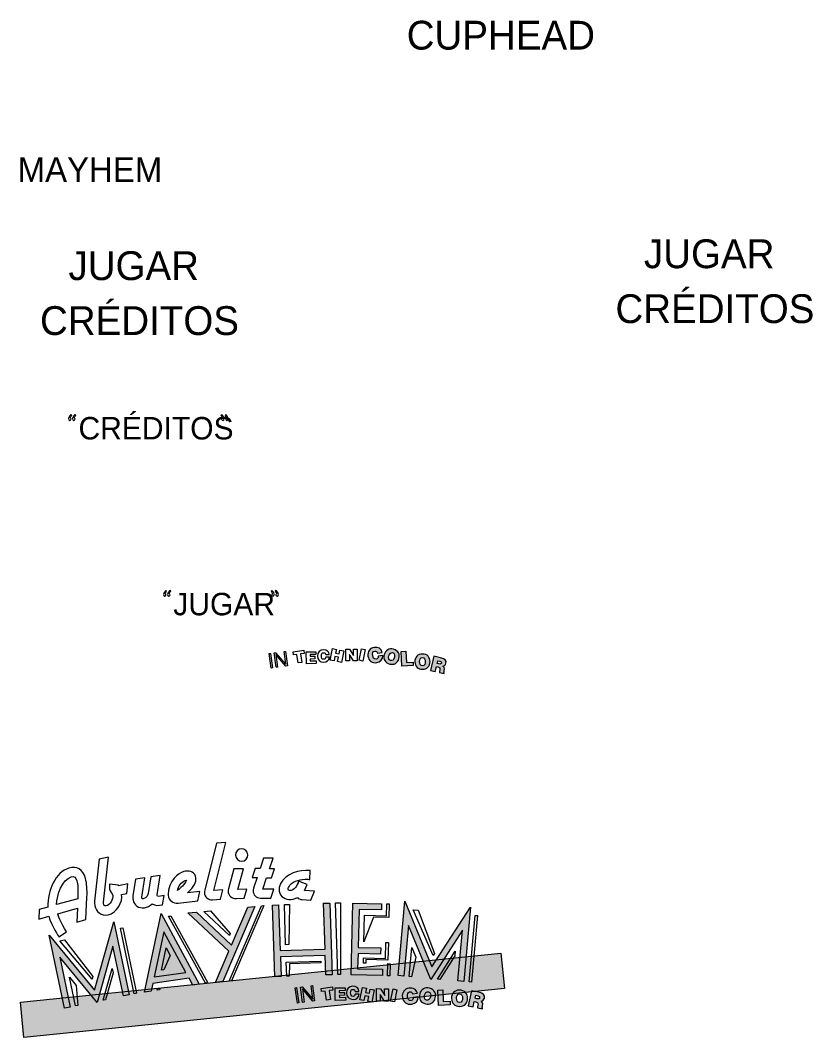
# Model space of a CAD drawing. Header units: inches. Extents: x -2890 to 3787, y -2621 to 618.
# Drawn here: x -1697 to -139, y -1961 to 39 of the extents above; entities that cross this region are included whole.
import ezdxf

# ---------------------------------------------------------------- set-up
doc = ezdxf.new("R2010")
doc.units = ezdxf.units.IN
doc.header["$MEASUREMENT"] = 0
doc.layers.add('Capa 1', color=7, linetype='Continuous')

# ---------------------------------------------------------------- blocks, each defined once
blk = doc.blocks.new('block 18')
at = {"layer": 'Capa 1', "lineweight": 0}
for points in [[(-1411.1, -1089.2), (-1409.9, -1090.8), (-1410.9, -1093), (-1413, -1093), (-1416, -1093), (-1417.5, -1087.7), (-1410.9, -1081.7), (-1410.9, -1081.7), (-1409.3, -1083.2), (-1409.3, -1083.2), (-1412, -1086.1), (-1412.1, -1088), (-1411.1, -1089.2)], [(-1403.1, -1089.2), (-1401.9, -1090.8), (-1402.9, -1093), (-1404.9, -1093), (-1408, -1093), (-1409.5, -1087.7), (-1402.9, -1081.7), (-1402.9, -1081.7), (-1401.3, -1083.2), (-1401.3, -1083.2), (-1404, -1086.1), (-1404, -1088), (-1403.1, -1089.2)]]:
    blk.add_open_spline(points, degree=3, knots=[0, 0, 0, 0, 1, 1, 1, 2, 2, 2, 3, 3, 3, 4, 4, 4, 4], dxfattribs=at)
blk = doc.blocks.new('block 19')
at = {"layer": 'Capa 1', "lineweight": 0}
for points in [[(-1203.8, -1083.2), (-1203.8, -1083.2), (-1202.2, -1081.7), (-1202.2, -1081.7), (-1195.6, -1087.7), (-1197, -1093), (-1200.1, -1093), (-1202.2, -1093), (-1203.2, -1090.8), (-1202, -1089.2), (-1201, -1088), (-1201.1, -1086.1), (-1203.8, -1083.2)], [(-1195.8, -1083.2), (-1195.8, -1083.2), (-1194.1, -1081.7), (-1194.1, -1081.7), (-1187.6, -1087.7), (-1189, -1093), (-1192.1, -1093), (-1194.2, -1093), (-1195.1, -1090.8), (-1194, -1089.2), (-1193, -1088), (-1193.1, -1086.1), (-1195.8, -1083.2)]]:
    blk.add_open_spline(points, degree=3, knots=[0, 0, 0, 0, 1, 1, 1, 2, 2, 2, 3, 3, 3, 4, 4, 4, 4], dxfattribs=at)
blk = doc.blocks.new('block 17')
at = {"layer": 'Capa 1'}
for name in ['block 18', 'block 19']:
    blk.add_blockref(name, (0, 0), dxfattribs=at)
at = {"layer": 'Capa 1', "color": 18, "true_color": 0x000000, "insert": (-1396.2, -1131.4), "char_height": 44.145, "attachment_point": 7}
blk.add_mtext('\\fTheSerif ExtraLight|b0|i0|c0|p34;\\W1;JUGAR', dxfattribs=at)
blk = doc.blocks.new('block 21')
at = {"layer": 'Capa 1', "lineweight": 0}
for points in [[(-1302.5, -737.6), (-1302.5, -737.6), (-1300.9, -736.1), (-1300.9, -736.1), (-1294.3, -742.1), (-1295.8, -747.4), (-1298.9, -747.4), (-1300.9, -747.4), (-1301.9, -745.1), (-1300.7, -743.6), (-1299.7, -742.4), (-1299.8, -740.5), (-1302.5, -737.6)], [(-1294.5, -737.6), (-1294.5, -737.6), (-1292.9, -736.1), (-1292.9, -736.1), (-1286.3, -742.1), (-1287.7, -747.4), (-1290.8, -747.4), (-1292.9, -747.4), (-1293.9, -745.1), (-1292.7, -743.6), (-1291.7, -742.4), (-1291.8, -740.5), (-1294.5, -737.6)]]:
    blk.add_open_spline(points, degree=3, knots=[0, 0, 0, 0, 1, 1, 1, 2, 2, 2, 3, 3, 3, 4, 4, 4, 4], dxfattribs=at)
blk = doc.blocks.new('block 22')
at = {"layer": 'Capa 1', "lineweight": 0}
for points in [[(-1597.9, -743.6), (-1596.7, -745.1), (-1597.7, -747.4), (-1599.8, -747.4), (-1602.9, -747.4), (-1604.3, -742.1), (-1597.7, -736.1), (-1597.7, -736.1), (-1596.1, -737.6), (-1596.1, -737.6), (-1598.8, -740.5), (-1598.9, -742.4), (-1597.9, -743.6)], [(-1589.9, -743.6), (-1588.7, -745.1), (-1589.7, -747.4), (-1591.7, -747.4), (-1594.8, -747.4), (-1596.3, -742.1), (-1589.7, -736.1), (-1589.7, -736.1), (-1588.1, -737.6), (-1588.1, -737.6), (-1590.8, -740.5), (-1590.9, -742.4), (-1589.9, -743.6)]]:
    blk.add_open_spline(points, degree=3, knots=[0, 0, 0, 0, 1, 1, 1, 2, 2, 2, 3, 3, 3, 4, 4, 4, 4], dxfattribs=at)
blk = doc.blocks.new('block 20')
at = {"layer": 'Capa 1'}
for name in ['block 22', 'block 21']:
    blk.add_blockref(name, (0, 0), dxfattribs=at)
at = {"layer": 'Capa 1', "color": 18, "true_color": 0x000000, "insert": (-1582.7, -785.6), "char_height": 44.145, "attachment_point": 7}
blk.add_mtext('\\fTheSerif ExtraLight|b0|i0|c0|p34;\\W1;CRÉDITOS', dxfattribs=at)
blk = doc.blocks.new('block 23')
at = {"layer": 'Capa 1', "lineweight": 0}
for points, knots in [([(-1316.4, -1672.1), (-1316.4, -1672.1), (-1298.7, -1670.9), (-1298.7, -1670.9), (-1298.7, -1670.9), (-1303.2, -1689.1), (-1303.2, -1689.1), (-1303.2, -1689.1), (-1319.2, -1690.2), (-1319.2, -1690.2), (-1327.9, -1690.8), (-1334.5, -1684.4), (-1335, -1676.5), (-1335, -1676.5), (-1335.1, -1675.6), (-1335.1, -1675.6), (-1335.1, -1674.9), (-1335, -1673.6), (-1334.5, -1671.2), (-1334.5, -1671.2), (-1311.2, -1578.9), (-1311.2, -1578.9), (-1311.2, -1578.9), (-1292.6, -1577.6), (-1292.6, -1577.6), (-1292.6, -1577.6), (-1316.4, -1672.1), (-1316.4, -1672.1)], [0, 0, 0, 0, 1, 1, 1, 2, 2, 2, 3, 3, 3, 4, 4, 4, 5, 5, 5, 6, 6, 6, 7, 7, 7, 8, 8, 8, 9, 9, 9, 9]), ([(-1261.4, -1614.4), (-1268, -1614.6), (-1273.8, -1609.2), (-1274, -1602.4), (-1274.2, -1595.7), (-1268.8, -1590), (-1262.2, -1589.8), (-1255.4, -1589.5), (-1249.8, -1594.7), (-1249.6, -1601.6), (-1249.4, -1608.6), (-1254.7, -1614.1), (-1261.4, -1614.4)], [0, 0, 0, 0, 1, 1, 1, 2, 2, 2, 3, 3, 3, 4, 4, 4, 4]), ([(-1487.6, -1677.7), (-1487.6, -1677.7), (-1497.8, -1679.8), (-1497.8, -1679.8), (-1495, -1693.5), (-1507.3, -1716.1), (-1524.5, -1719.7), (-1538.8, -1722.7), (-1548.1, -1713.1), (-1550.5, -1701.7), (-1551, -1699.6), (-1551.4, -1695.4), (-1551.1, -1692.6), (-1551.1, -1692.6), (-1542.3, -1610.4), (-1542.3, -1610.4), (-1542.3, -1610.4), (-1524, -1606.6), (-1524, -1606.6), (-1524, -1606.6), (-1533.5, -1694.6), (-1533.5, -1694.6), (-1533.6, -1695.7), (-1533.5, -1696.8), (-1533.3, -1697.9), (-1532.8, -1700.3), (-1532.1, -1702.9), (-1528.4, -1702.2), (-1520.8, -1700.6), (-1513.9, -1688.9), (-1515.4, -1681.8), (-1516.5, -1676.4), (-1520.4, -1675.2), (-1521.7, -1669), (-1522, -1667.6), (-1522.1, -1666.4), (-1521.7, -1659.5), (-1521.7, -1659.5), (-1504.1, -1661.3), (-1504.1, -1661.3), (-1504.1, -1661.3), (-1504.1, -1662.8), (-1504.1, -1662.8), (-1504.1, -1662.8), (-1485.7, -1658.9), (-1485.7, -1658.9), (-1485.7, -1658.9), (-1487.6, -1677.7), (-1487.6, -1677.7)], [0, 0, 0, 0, 1, 1, 1, 2, 2, 2, 3, 3, 3, 4, 4, 4, 5, 5, 5, 6, 6, 6, 7, 7, 7, 8, 8, 8, 9, 9, 9, 10, 10, 10, 11, 11, 11, 12, 12, 12, 13, 13, 13, 14, 14, 14, 15, 15, 15, 16, 16, 16, 16]), ([(-1203.1, -1646.8), (-1203.1, -1646.8), (-1212.6, -1646.7), (-1212.6, -1646.7), (-1212.6, -1646.7), (-1220.1, -1669.1), (-1220.1, -1669.1), (-1220.1, -1669.1), (-1198.7, -1669.2), (-1198.7, -1669.2), (-1198.7, -1669.2), (-1204.5, -1687), (-1204.5, -1687), (-1204.5, -1687), (-1224.6, -1686.9), (-1224.6, -1686.9), (-1233.3, -1686.8), (-1239.2, -1679.8), (-1239.1, -1672.4), (-1239.1, -1672.1), (-1239.1, -1669.2), (-1238.2, -1667.4), (-1238.2, -1667.4), (-1231.3, -1646.6), (-1231.3, -1646.6), (-1231.3, -1646.6), (-1241.3, -1646.6), (-1241.3, -1646.6), (-1241.3, -1646.6), (-1235.3, -1628.8), (-1235.3, -1628.8), (-1235.3, -1628.8), (-1225.4, -1628.9), (-1225.4, -1628.9), (-1225.4, -1628.9), (-1218.5, -1608.1), (-1218.5, -1608.1), (-1218.5, -1608.1), (-1199.8, -1608.1), (-1199.8, -1608.1), (-1199.8, -1608.1), (-1206.8, -1629), (-1206.8, -1629), (-1206.8, -1629), (-1197.2, -1629), (-1197.2, -1629), (-1197.2, -1629), (-1203.1, -1646.8), (-1203.1, -1646.8)], [0, 0, 0, 0, 1, 1, 1, 2, 2, 2, 3, 3, 3, 4, 4, 4, 5, 5, 5, 6, 6, 6, 7, 7, 7, 8, 8, 8, 9, 9, 9, 10, 10, 10, 11, 11, 11, 12, 12, 12, 13, 13, 13, 14, 14, 14, 15, 15, 15, 16, 16, 16, 16]), ([(-1643.3, -1704.5), (-1643.3, -1672.3), (-1627.9, -1635.4), (-1601.7, -1628.1), (-1586.3, -1623.8), (-1574.3, -1629), (-1568.8, -1648.6), (-1566.3, -1657.6), (-1565.4, -1669.5), (-1566.1, -1685.3), (-1566.1, -1685.3), (-1568.1, -1728.9), (-1568.1, -1728.9), (-1568.1, -1728.9), (-1586.1, -1733.9), (-1586.1, -1733.9), (-1586.1, -1733.9), (-1584.9, -1706.9), (-1584.9, -1706.9), (-1584.9, -1706.9), (-1623.6, -1717.7), (-1623.6, -1717.7), (-1623.9, -1716.7), (-1617.5, -1736.3), (-1606.1, -1753.3), (-1606.1, -1753.3), (-1621.2, -1762.9), (-1621.2, -1762.9), (-1621.5, -1763), (-1636, -1740.9), (-1641.1, -1722.6), (-1641.1, -1722.6), (-1660.8, -1728), (-1660.8, -1728), (-1660.8, -1728), (-1660.1, -1709.2), (-1660.1, -1709.2), (-1660.1, -1709.2), (-1643.3, -1704.5), (-1643.3, -1704.5)], [0, 0, 0, 0, 1, 1, 1, 2, 2, 2, 3, 3, 3, 4, 4, 4, 5, 5, 5, 6, 6, 6, 7, 7, 7, 8, 8, 8, 9, 9, 9, 10, 10, 10, 11, 11, 11, 12, 12, 12, 13, 13, 13, 13]), ([(-1347.7, -1692.2), (-1347.7, -1692.2), (-1386.6, -1696.5), (-1386.6, -1696.5), (-1396.8, -1697.6), (-1405.1, -1691.6), (-1406.2, -1681.1), (-1406.6, -1678.1), (-1406.2, -1674.8), (-1405.5, -1671.1), (-1400.3, -1644.5), (-1379.7, -1634.8), (-1372.5, -1634), (-1362.4, -1632.9), (-1353, -1636), (-1351.7, -1647.5), (-1351, -1654.3), (-1354.5, -1664.6), (-1368.4, -1676.6), (-1368.4, -1676.6), (-1343.8, -1673.9), (-1343.8, -1673.9), (-1343.8, -1673.9), (-1347.7, -1692.2), (-1347.7, -1692.2)], [0, 0, 0, 0, 1, 1, 1, 2, 2, 2, 3, 3, 3, 4, 4, 4, 5, 5, 5, 6, 6, 6, 7, 7, 7, 8, 8, 8, 8]), ([(-1257, -1687.2), (-1257, -1687.2), (-1271.9, -1687.7), (-1271.9, -1687.7), (-1281.4, -1688), (-1288.2, -1682.5), (-1288.5, -1672.6), (-1288.6, -1671.9), (-1288.4, -1670.6), (-1287.8, -1668.3), (-1287.8, -1668.3), (-1276.9, -1629.6), (-1276.9, -1629.6), (-1276.9, -1629.6), (-1258, -1629), (-1258, -1629), (-1258, -1629), (-1269.6, -1669.8), (-1269.6, -1669.8), (-1269.6, -1669.8), (-1251.8, -1669.2), (-1251.8, -1669.2), (-1251.8, -1669.2), (-1257, -1687.2), (-1257, -1687.2)], [0, 0, 0, 0, 1, 1, 1, 2, 2, 2, 3, 3, 3, 4, 4, 4, 5, 5, 5, 6, 6, 6, 7, 7, 7, 8, 8, 8, 8]), ([(-1125.5, -1690.7), (-1125.5, -1690.7), (-1142.9, -1689.7), (-1142.9, -1689.7), (-1146.8, -1689.5), (-1149.8, -1687.9), (-1152.2, -1685.9), (-1157.6, -1688.8), (-1163.6, -1689.8), (-1168.8, -1689.5), (-1179.3, -1688.8), (-1188.8, -1680.9), (-1188.1, -1668.5), (-1187.9, -1665.5), (-1187.2, -1662.5), (-1185.7, -1659.5), (-1174.3, -1637.1), (-1149, -1631.2), (-1126.8, -1632.5), (-1126.8, -1632.5), (-1127.8, -1650.3), (-1127.8, -1650.3), (-1129.2, -1650), (-1130.5, -1649.9), (-1131.9, -1649.9), (-1145.4, -1649.1), (-1158.5, -1652.4), (-1166.8, -1661.5), (-1169.8, -1664.9), (-1170.1, -1666.9), (-1170.3, -1669), (-1170.3, -1670.1), (-1169.4, -1672), (-1167.9, -1672), (-1157.2, -1672.7), (-1152.6, -1662), (-1149.7, -1653.5), (-1149.7, -1653.5), (-1133.2, -1660), (-1133.2, -1660), (-1133.2, -1660), (-1137.9, -1672.2), (-1137.9, -1672.2), (-1137.9, -1672.2), (-1118.7, -1673.3), (-1118.7, -1673.3), (-1118.7, -1673.3), (-1125.5, -1690.7), (-1125.5, -1690.7)], [0, 0, 0, 0, 1, 1, 1, 2, 2, 2, 3, 3, 3, 4, 4, 4, 5, 5, 5, 6, 6, 6, 7, 7, 7, 8, 8, 8, 9, 9, 9, 10, 10, 10, 11, 11, 11, 12, 12, 12, 13, 13, 13, 14, 14, 14, 15, 15, 15, 16, 16, 16, 16]), ([(-1584, -1684.7), (-1583.3, -1670.2), (-1583.9, -1660.1), (-1585.9, -1652.8), (-1588.1, -1645), (-1591.4, -1643.7), (-1597, -1645.2), (-1614.5, -1650.1), (-1625.4, -1680.5), (-1625.7, -1699.6), (-1625.7, -1699.6), (-1584.1, -1688.1), (-1584.1, -1688.1), (-1584.1, -1688.1), (-1584, -1684.7), (-1584, -1684.7)], [0, 0, 0, 0, 1, 1, 1, 2, 2, 2, 3, 3, 3, 4, 4, 4, 5, 5, 5, 5]), ([(-1417.6, -1700.3), (-1425.9, -1701.6), (-1431.4, -1701.8), (-1437.8, -1698), (-1441.9, -1702), (-1447.4, -1705), (-1453.1, -1705.9), (-1464.2, -1707.7), (-1473.8, -1700.3), (-1475.4, -1690.4), (-1475.8, -1687.4), (-1475.8, -1685.5), (-1475.7, -1682.2), (-1475.7, -1682.2), (-1470.7, -1649.8), (-1470.7, -1649.8), (-1470.7, -1649.8), (-1452.2, -1646.9), (-1452.2, -1646.9), (-1452.2, -1646.9), (-1458.2, -1685.1), (-1458.2, -1685.1), (-1458.1, -1685.5), (-1458.3, -1685.8), (-1458.2, -1686.2), (-1457.9, -1688.1), (-1457.4, -1688.6), (-1455.7, -1688.3), (-1454.6, -1688.2), (-1447.1, -1686.1), (-1445.8, -1677.5), (-1445.8, -1677.5), (-1440.5, -1645), (-1440.5, -1645), (-1440.5, -1645), (-1422.3, -1642.1), (-1422.3, -1642.1), (-1422.3, -1642.1), (-1428, -1680.3), (-1428, -1680.3), (-1428, -1680.7), (-1428.1, -1681.1), (-1428, -1681.4), (-1427.7, -1683.4), (-1426.6, -1683.7), (-1425, -1683.5), (-1425, -1683.5), (-1414.5, -1681.8), (-1414.5, -1681.8), (-1414.5, -1681.8), (-1417.6, -1700.3), (-1417.6, -1700.3)], [0, 0, 0, 0, 1, 1, 1, 2, 2, 2, 3, 3, 3, 4, 4, 4, 5, 5, 5, 6, 6, 6, 7, 7, 7, 8, 8, 8, 9, 9, 9, 10, 10, 10, 11, 11, 11, 12, 12, 12, 13, 13, 13, 14, 14, 14, 15, 15, 15, 16, 16, 16, 17, 17, 17, 17]), ([(-1380.6, -1657.5), (-1382.9, -1660.1), (-1387.1, -1664.7), (-1388.1, -1672.1), (-1378, -1664.6), (-1371.6, -1655.4), (-1369.9, -1651.3), (-1374.2, -1651.9), (-1377.7, -1654.1), (-1380.6, -1657.5)], [0, 0, 0, 0, 1, 1, 1, 2, 2, 2, 3, 3, 3, 3])]:
    blk.add_open_spline(points, degree=3, knots=knots, dxfattribs=at)

msp = doc.modelspace()

# ---------------------------------------------------------------- hatches: boundary and pattern name
at = {"layer": 'Capa 1', "true_color": 0xd87372}
h = msp.add_hatch(color=23, dxfattribs=at)
h.dxf.hatch_style = 2
edge = h.paths.add_edge_path()
edge.add_spline(control_points=[(-994.3, -1204.9), (-995, -1202), (-997.1, -1200.6), (-1000, -1201), (-1003.3, -1201.5), (-1004.8, -1204.6), (-1004, -1210.1), (-1003.4, -1214), (-1002, -1217.6), (-997.2, -1216.9), (-994.3, -1216.4), (-993.2, -1214.2), (-993.2, -1211.4), (-993.2, -1211.4), (-984.3, -1210.1), (-984.3, -1210.1), (-984, -1217.5), (-988.6, -1222.7), (-996, -1223.8), (-1005.4, -1225.2), (-1011.9, -1220.3), (-1013.3, -1211.1), (-1014.7, -1202), (-1009.3, -1195.4), (-1001.4, -1194.2), (-992.8, -1192.9), (-987.3, -1196.4), (-985.5, -1203.6), (-985.5, -1203.6), (-994.3, -1204.9), (-994.3, -1204.9)], knot_values=[0, 0, 0, 0, 1, 1, 1, 2, 2, 2, 3, 3, 3, 4, 4, 4, 5, 5, 5, 6, 6, 6, 7, 7, 7, 8, 8, 8, 9, 9, 9, 10, 10, 10, 10], degree=3, periodic=1)
at = {"layer": 'Capa 1', "true_color": 0x75b186}
h = msp.add_hatch(color=103, dxfattribs=at)
h.dxf.hatch_style = 2
edge = h.paths.add_edge_path()
edge.add_spline(control_points=[(-952.3, -1215.7), (-954.7, -1225.1), (-962.4, -1228.7), (-970.6, -1226.6), (-979.3, -1224.3), (-983.7, -1217.4), (-981.2, -1208), (-978.9, -1199.4), (-971.6, -1195.3), (-963, -1197.5), (-953.1, -1200.1), (-950.3, -1208.4), (-952.3, -1215.7)], knot_values=[0, 0, 0, 0, 1, 1, 1, 2, 2, 2, 3, 3, 3, 4, 4, 4, 4], degree=3, periodic=1)
edge = h.paths.add_edge_path()
edge.add_spline(control_points=[(-972.2, -1210.5), (-973.1, -1214), (-973.2, -1218.7), (-968.8, -1219.8), (-964.9, -1220.9), (-962.5, -1217.9), (-961.3, -1213.3), (-960.3, -1209.6), (-960.8, -1205.2), (-964.8, -1204.2), (-968.9, -1203.2), (-971.3, -1207), (-972.2, -1210.5)], knot_values=[0, 0, 0, 0, 1, 1, 1, 2, 2, 2, 3, 3, 3, 4, 4, 4, 4], degree=3, periodic=1)
at = {"layer": 'Capa 1', "true_color": 0x807dd8}
h = msp.add_hatch(color=183, dxfattribs=at)
h.dxf.hatch_style = 2
h.paths.add_polyline_path([(-946.5, -1230.6), (-947.9, -1202.1), (-938.5, -1201.6), (-937.5, -1223.5), (-924.7, -1222.9), (-924.4, -1229.6)])
at = {"layer": 'Capa 1', "true_color": 0xd8ca72}
h = msp.add_hatch(color=53, dxfattribs=at)
h.dxf.hatch_style = 2
edge = h.paths.add_edge_path()
edge.add_spline(control_points=[(-891.1, -1221.5), (-890.9, -1231.2), (-897.4, -1236.8), (-905.8, -1237), (-914.8, -1237.1), (-920.9, -1231.7), (-921, -1222), (-921.2, -1213), (-915.2, -1207.1), (-906.4, -1206.9), (-896.2, -1206.7), (-891.2, -1214), (-891.1, -1221.5)], knot_values=[0, 0, 0, 0, 1, 1, 1, 2, 2, 2, 3, 3, 3, 4, 4, 4, 4], degree=3, periodic=1)
edge = h.paths.add_edge_path()
edge.add_spline(control_points=[(-911.7, -1221.9), (-911.6, -1225.5), (-910.4, -1230.1), (-905.9, -1230), (-901.9, -1229.9), (-900.4, -1226.4), (-900.5, -1221.7), (-900.5, -1217.8), (-902.2, -1213.7), (-906.3, -1213.9), (-910.6, -1214), (-911.7, -1218.3), (-911.7, -1221.9)], knot_values=[0, 0, 0, 0, 1, 1, 1, 2, 2, 2, 3, 3, 3, 4, 4, 4, 4], degree=3, periodic=1)
at = {"layer": 'Capa 1', "true_color": 0xaa6766}
h = msp.add_hatch(color=25, dxfattribs=at)
h.dxf.hatch_style = 2
edge = h.paths.add_edge_path()
edge.add_spline(control_points=[(-878.7, -1231.6), (-878.7, -1231.6), (-880.9, -1241.3), (-880.9, -1241.3), (-880.9, -1241.3), (-890, -1239.3), (-890, -1239.3), (-890, -1239.3), (-883.7, -1211.4), (-883.7, -1211.4), (-883.7, -1211.4), (-870.5, -1214.4), (-870.5, -1214.4), (-861.2, -1216.5), (-858.7, -1219.7), (-860, -1225.1), (-860.7, -1228.3), (-862.8, -1230.7), (-866.2, -1230.9), (-863.5, -1232.6), (-861.9, -1233.7), (-863.2, -1239.3), (-864, -1243), (-864.4, -1244.2), (-863.3, -1244.4), (-863.3, -1244.4), (-863.5, -1245.3), (-863.5, -1245.3), (-863.5, -1245.3), (-872.7, -1243.2), (-872.7, -1243.2), (-872.8, -1242.5), (-872.7, -1240.7), (-872.1, -1238.2), (-871.3, -1234.6), (-871.6, -1233.2), (-875.9, -1232.3), (-875.9, -1232.3), (-878.7, -1231.6), (-878.7, -1231.6)], knot_values=[0, 0, 0, 0, 1, 1, 1, 2, 2, 2, 3, 3, 3, 4, 4, 4, 5, 5, 5, 6, 6, 6, 7, 7, 7, 8, 8, 8, 9, 9, 9, 10, 10, 10, 11, 11, 11, 12, 12, 12, 13, 13, 13, 13], degree=3, periodic=1)
edge = h.paths.add_edge_path()
edge.add_spline(control_points=[(-877.3, -1225.5), (-877.3, -1225.5), (-873.7, -1226.3), (-873.7, -1226.3), (-870.9, -1227), (-869.2, -1226.6), (-868.7, -1224.7), (-868.3, -1222.7), (-869.6, -1221.4), (-871.8, -1221), (-871.8, -1221), (-876, -1220), (-876, -1220), (-876, -1220), (-877.3, -1225.5), (-877.3, -1225.5)], knot_values=[0, 0, 0, 0, 1, 1, 1, 2, 2, 2, 3, 3, 3, 4, 4, 4, 5, 5, 5, 5], degree=3, periodic=1)
at = {"layer": 'Capa 1', "true_color": 0x8e0000}
h = msp.add_hatch(color=14, dxfattribs=at)
h.dxf.hatch_style = 2
h.paths.add_polyline_path([(-1083.7, -1837.6), (-1096.1, -1838), (-1097.4, -1799.4), (-1185.5, -1802.4), (-1184.2, -1840.9), (-1196.6, -1841.4), (-1201.4, -1700.5), (-1189, -1700), (-1185.9, -1789.9), (-1097.8, -1787), (-1100.8, -1697.1), (-1088.4, -1696.7)])
h = msp.add_hatch(color=14, dxfattribs=at)
h.dxf.hatch_style = 2
h.paths.add_polyline_path([(-985, -1839), (-1046.5, -1837.5), (-1043.1, -1696.6), (-986.6, -1697.9), (-986.9, -1710.2), (-1030.8, -1709.2), (-1032.6, -1783.9), (-988.3, -1784.9), (-988.6, -1797.2), (-1032.9, -1796.1), (-1033.6, -1825.6), (-984.7, -1826.7)])
h = msp.add_hatch(color=14, dxfattribs=at)
h.dxf.hatch_style = 2
h.paths.add_polyline_path([(-824.8, -1850.8), (-836.3, -1849.7), (-827.3, -1750.2), (-889.6, -1846.9), (-933.5, -1740.6), (-942.5, -1840.1), (-954.1, -1839), (-940.8, -1692.9), (-887.4, -1822.1), (-811.5, -1704.7)])
h = msp.add_hatch(color=14, dxfattribs=at)
h.dxf.hatch_style = 2
h.paths.add_polyline_path([(-1345.1, -1856), (-1358, -1857.8), (-1365.2, -1844.3), (-1436.5, -1854.6), (-1439.6, -1869.6), (-1452.7, -1871.5), (-1419.9, -1717.2)])
h = msp.add_hatch(color=14, dxfattribs=at)
h.dxf.hatch_style = 2
h.paths.add_polyline_path([(-1235.7, -1703.1), (-1298.8, -1851.1), (-1312.9, -1852.5), (-1287, -1791.3), (-1367.4, -1716), (-1350.9, -1714.4), (-1281.7, -1779.3), (-1249.7, -1704.5)])
h = msp.add_hatch(color=14, dxfattribs=at)
h.dxf.hatch_style = 2
h.paths.add_polyline_path([(-1483.1, -1876.9), (-1494.4, -1879.3), (-1514.9, -1781.5), (-1546.2, -1892.1), (-1619.3, -1803.3), (-1598.8, -1901.1), (-1610.2, -1903.5), (-1640.2, -1759.9), (-1551.3, -1867.8), (-1513.1, -1733.3)])
at = {"layer": 'Capa 1', "true_color": 0xffffff}
h = msp.add_hatch(color=7, dxfattribs=at)
h.dxf.hatch_style = 2
h.paths.add_polyline_path([(-1371.7, -1832.9), (-1414.8, -1753), (-1433.7, -1841.8)])
h = msp.add_hatch(color=7, dxfattribs=at)
h.dxf.hatch_style = 2
h.paths.add_polyline_path([(-744.9, -1864.4), (-1690, -1961.2), (-1697.1, -1891.6), (-752, -1794.8)])
at = {"layer": 'Capa 1', "true_color": 0x8a0000}
h = msp.add_hatch(color=16, dxfattribs=at)
h.dxf.hatch_style = 2
edge = h.paths.add_edge_path()
edge.add_spline(control_points=[(-925.4, -1875.4), (-926.1, -1872.4), (-928.3, -1870.9), (-931.4, -1871.4), (-934.9, -1871.9), (-936.5, -1875.1), (-935.6, -1880.9), (-935, -1885.1), (-933.5, -1888.9), (-928.5, -1888.2), (-925.3, -1887.7), (-924.2, -1885.2), (-924.2, -1882.3), (-924.2, -1882.3), (-914.8, -1880.9), (-914.8, -1880.9), (-914.5, -1888.8), (-919.3, -1894.2), (-927.2, -1895.4), (-937.1, -1896.9), (-944, -1891.8), (-945.5, -1882.1), (-946.9, -1872.4), (-941.3, -1865.4), (-932.9, -1864.1), (-923.8, -1862.7), (-918, -1866.5), (-916.1, -1874), (-916.1, -1874), (-925.4, -1875.4), (-925.4, -1875.4)], knot_values=[0, 0, 0, 0, 1, 1, 1, 2, 2, 2, 3, 3, 3, 4, 4, 4, 5, 5, 5, 6, 6, 6, 7, 7, 7, 8, 8, 8, 9, 9, 9, 10, 10, 10, 10], degree=3, periodic=1)
at = {"layer": 'Capa 1', "true_color": 0x008a00}
h = msp.add_hatch(color=96, dxfattribs=at)
h.dxf.hatch_style = 2
edge = h.paths.add_edge_path()
edge.add_spline(control_points=[(-880.8, -1883.2), (-883.4, -1893.2), (-891.6, -1897), (-900.3, -1894.8), (-909.5, -1892.4), (-914.1, -1885.1), (-911.5, -1875.1), (-909.1, -1865.9), (-901.3, -1861.6), (-892.2, -1864), (-881.8, -1866.7), (-878.8, -1875.5), (-880.8, -1883.2)], knot_values=[0, 0, 0, 0, 1, 1, 1, 2, 2, 2, 3, 3, 3, 4, 4, 4, 4], degree=3, periodic=1)
edge = h.paths.add_edge_path()
edge.add_spline(control_points=[(-901.9, -1877.7), (-902.9, -1881.5), (-903, -1886.4), (-898.4, -1887.6), (-894.3, -1888.7), (-891.7, -1885.6), (-890.4, -1880.7), (-889.4, -1876.7), (-889.9, -1872.1), (-894.2, -1871.1), (-898.5, -1870), (-901, -1874), (-901.9, -1877.7)], knot_values=[0, 0, 0, 0, 1, 1, 1, 2, 2, 2, 3, 3, 3, 4, 4, 4, 4], degree=3, periodic=1)
at = {"layer": 'Capa 1', "true_color": 0x00008b}
h = msp.add_hatch(color=176, dxfattribs=at)
h.dxf.hatch_style = 2
h.paths.add_polyline_path([(-874.8, -1897.8), (-876.2, -1867.6), (-866.3, -1867.1), (-865.2, -1890.3), (-851.6, -1889.7), (-851.3, -1896.7)])
at = {"layer": 'Capa 1', "true_color": 0xffa400}
h = msp.add_hatch(color=40, dxfattribs=at)
h.dxf.hatch_style = 2
edge = h.paths.add_edge_path()
edge.add_spline(control_points=[(-817.3, -1883.3), (-817.1, -1893.6), (-823.9, -1899.5), (-832.9, -1899.7), (-842.4, -1899.8), (-848.8, -1894.1), (-849, -1883.8), (-849.2, -1874.3), (-842.9, -1868), (-833.5, -1867.8), (-822.7, -1867.6), (-817.4, -1875.3), (-817.3, -1883.3)], knot_values=[0, 0, 0, 0, 1, 1, 1, 2, 2, 2, 3, 3, 3, 4, 4, 4, 4], degree=3, periodic=1)
edge = h.paths.add_edge_path()
edge.add_spline(control_points=[(-839.1, -1883.7), (-839, -1887.6), (-837.8, -1892.4), (-833, -1892.3), (-828.7, -1892.2), (-827.1, -1888.5), (-827.2, -1883.5), (-827.3, -1879.4), (-829, -1875), (-833.4, -1875.2), (-837.9, -1875.3), (-839.2, -1879.9), (-839.1, -1883.7)], knot_values=[0, 0, 0, 0, 1, 1, 1, 2, 2, 2, 3, 3, 3, 4, 4, 4, 4], degree=3, periodic=1)
at = {"layer": 'Capa 1', "true_color": 0x8f0085}
h = msp.add_hatch(color=216, dxfattribs=at)
h.dxf.hatch_style = 2
edge = h.paths.add_edge_path()
edge.add_spline(control_points=[(-804.1, -1890.4), (-804.1, -1890.4), (-806.5, -1900.6), (-806.5, -1900.6), (-806.5, -1900.6), (-816.1, -1898.5), (-816.1, -1898.5), (-816.1, -1898.5), (-809.4, -1869), (-809.4, -1869), (-809.4, -1869), (-795.5, -1872.1), (-795.5, -1872.1), (-785.7, -1874.4), (-783.1, -1877.8), (-784.4, -1883.5), (-785.1, -1886.9), (-787.3, -1889.4), (-790.9, -1889.6), (-788.1, -1891.4), (-786.4, -1892.6), (-787.7, -1898.5), (-788.6, -1902.4), (-789, -1903.7), (-787.9, -1903.9), (-787.9, -1903.9), (-788.1, -1904.8), (-788.1, -1904.8), (-788.1, -1904.8), (-797.9, -1902.6), (-797.9, -1902.6), (-798, -1901.9), (-797.8, -1900), (-797.2, -1897.3), (-796.3, -1893.5), (-796.7, -1892.1), (-801.2, -1891), (-801.2, -1891), (-804.1, -1890.4), (-804.1, -1890.4)], knot_values=[0, 0, 0, 0, 1, 1, 1, 2, 2, 2, 3, 3, 3, 4, 4, 4, 5, 5, 5, 6, 6, 6, 7, 7, 7, 8, 8, 8, 9, 9, 9, 10, 10, 10, 11, 11, 11, 12, 12, 12, 13, 13, 13, 13], degree=3, periodic=1)
edge = h.paths.add_edge_path()
edge.add_spline(control_points=[(-802.7, -1883.9), (-802.7, -1883.9), (-798.9, -1884.8), (-798.9, -1884.8), (-795.9, -1885.4), (-794.1, -1885.1), (-793.6, -1883), (-793.2, -1880.9), (-794.6, -1879.6), (-796.8, -1879.1), (-796.8, -1879.1), (-801.3, -1878), (-801.3, -1878), (-801.3, -1878), (-802.7, -1883.9), (-802.7, -1883.9)], knot_values=[0, 0, 0, 0, 1, 1, 1, 2, 2, 2, 3, 3, 3, 4, 4, 4, 5, 5, 5, 5], degree=3, periodic=1)

# ---------------------------------------------------------------- linework, layer by layer
at = {"layer": 'Capa 1', "lineweight": 0}
for points in [[(-1160.7, -1202.5), (-1139.7, -1199.6), (-1138.9, -1205.6), (-1145.7, -1206.5), (-1143.3, -1223.4), (-1150.8, -1224.5), (-1153.2, -1207.6), (-1159.9, -1208.5), (-1160.7, -1202.5)], [(-1087.5, -1218.9), (-1083, -1196.2), (-1075.5, -1197.7), (-1077.1, -1205.4), (-1070, -1206.8), (-1068.5, -1199.1), (-1061.1, -1200.6), (-1065.6, -1223.3), (-1073.1, -1221.8), (-1071.3, -1213), (-1078.3, -1211.6), (-1080.1, -1220.4), (-1087.5, -1218.9)], [(-1041.5, -1210), (-1041.7, -1204.7), (-1041.6, -1197.4), (-1034.4, -1197.5), (-1034.7, -1220.6), (-1041.8, -1220.5), (-1049.9, -1207.8), (-1049.7, -1213.1), (-1049.8, -1220.4), (-1057, -1220.3), (-1056.7, -1197.2), (-1049.6, -1197.3), (-1041.5, -1210)], [(-1030.9, -1219.2), (-1026.1, -1196.6), (-1018.7, -1198.2), (-1023.5, -1220.8), (-1030.9, -1219.2)], [(-1203.8, -1234.4), (-1207.8, -1206.1), (-1205.1, -1205.7), (-1201.2, -1234), (-1203.8, -1234.4)], [(-1194.5, -1207.9), (-1194.6, -1207.9), (-1191.3, -1232.6), (-1194, -1233), (-1197.7, -1204.7), (-1194.7, -1204.3), (-1175.1, -1226.9), (-1175, -1226.9), (-1178.2, -1202.1), (-1175.6, -1201.8), (-1171.8, -1230.1), (-1174.9, -1230.5), (-1194.5, -1207.9)], [(-1134.4, -1225.9), (-1134.9, -1202.8), (-1116, -1202.4), (-1115.9, -1207.8), (-1127.2, -1208), (-1127.1, -1211.3), (-1117.6, -1211.1), (-1117.5, -1216.5), (-1127, -1216.7), (-1126.9, -1220.3), (-1115.2, -1220.1), (-1115.1, -1225.5), (-1134.4, -1225.9)], [(-946.5, -1230.6), (-947.9, -1202.1), (-938.5, -1201.6), (-937.5, -1223.5), (-924.7, -1222.9), (-924.4, -1229.6), (-946.5, -1230.6)], [(-1083.7, -1837.6), (-1096.1, -1838), (-1097.4, -1799.4), (-1185.5, -1802.4), (-1184.2, -1840.9), (-1196.6, -1841.4), (-1201.4, -1700.5), (-1189, -1700), (-1185.9, -1789.9), (-1097.8, -1787), (-1100.8, -1697.1), (-1088.4, -1696.7), (-1083.7, -1837.6)], [(-1167.9, -1699.3), (-1169, -1778.2), (-1175.2, -1778.5), (-1177.8, -1699.7), (-1167.9, -1699.3)], [(-1067.3, -1696), (-1067.5, -1837), (-1072.6, -1837.2), (-1077.3, -1696.3), (-1067.3, -1696)], [(-985, -1839), (-1046.5, -1837.5), (-1043.1, -1696.6), (-986.6, -1697.9), (-986.9, -1710.2), (-1030.8, -1709.2), (-1032.6, -1783.9), (-988.3, -1784.9), (-988.6, -1797.2), (-1032.9, -1796.1), (-1033.6, -1825.6), (-984.7, -1826.7), (-985, -1839)], [(-972, -1724.8), (-1002.4, -1724.1), (-1021.4, -1772.9), (-1020.1, -1720.4), (-976.8, -1721.4), (-976.3, -1698.2), (-971.4, -1698.3), (-972, -1724.8)], [(-824.8, -1850.8), (-836.3, -1849.7), (-827.3, -1750.2), (-889.6, -1846.9), (-933.5, -1740.6), (-942.5, -1840.1), (-954.1, -1839), (-940.8, -1692.9), (-887.4, -1822.1), (-811.5, -1704.7), (-824.8, -1850.8)], [(-1345.1, -1856), (-1358, -1857.8), (-1365.2, -1844.3), (-1436.5, -1854.6), (-1439.6, -1869.6), (-1452.7, -1871.5), (-1419.9, -1717.2), (-1345.1, -1856)], [(-1235.7, -1703.1), (-1298.8, -1851.1), (-1312.9, -1852.5), (-1287, -1791.3), (-1367.4, -1716), (-1350.9, -1714.4), (-1281.7, -1779.3), (-1249.7, -1704.5), (-1235.7, -1703.1)], [(-1284.2, -1756.7), (-1285.5, -1760.2), (-1336.3, -1713), (-1322.8, -1711.6), (-1284.2, -1756.7)], [(-1217.9, -1701.4), (-1281.5, -1849.4), (-1286.3, -1849.9), (-1222.8, -1701.9), (-1217.9, -1701.4)], [(-882.7, -1795.8), (-885.3, -1800), (-924.1, -1709.7), (-914.8, -1710.6), (-882.7, -1795.8)], [(-1483.1, -1876.9), (-1494.4, -1879.3), (-1514.9, -1781.5), (-1546.2, -1892.1), (-1619.3, -1803.3), (-1598.8, -1901.1), (-1610.2, -1903.5), (-1640.2, -1759.9), (-1551.3, -1867.8), (-1513.1, -1733.3), (-1483.1, -1876.9)], [(-1328.4, -1853.7), (-1333.2, -1854.4), (-1405.8, -1722.4), (-1400.8, -1721.7), (-1328.4, -1853.7)], [(-809.9, -1852.1), (-814.5, -1851.7), (-802.6, -1720.8), (-798, -1721.2), (-809.9, -1852.1)], [(-1468.5, -1873.9), (-1473, -1874.8), (-1499.9, -1746.1), (-1495.4, -1745.1), (-1468.5, -1873.9)], [(-1371.7, -1832.9), (-1414.8, -1753), (-1433.7, -1841.8), (-1371.7, -1832.9)], [(-1554.5, -1841.2), (-1555.9, -1846), (-1619.3, -1771), (-1610.2, -1769.1), (-1554.5, -1841.2)], [(-974, -1808.8), (-1017.2, -1807.8), (-1017.3, -1814.7), (-1022.4, -1814.6), (-1022.1, -1804.4), (-978.8, -1805.4), (-978.1, -1773.9), (-973.2, -1774), (-974, -1808.8)], [(-744.9, -1864.4), (-1690, -1961.2), (-1697.1, -1891.6), (-752, -1794.8), (-744.9, -1864.4)], [(-1402.1, -1799.7), (-1414.7, -1827.7), (-1419.6, -1828.4), (-1410.2, -1784.7), (-1402.1, -1799.7)], [(-918.9, -1802.7), (-927.5, -1841.5), (-932.1, -1841), (-926.9, -1783.7), (-918.9, -1802.7)], [(-842.3, -1800.2), (-872, -1846.7), (-876.7, -1846.2), (-841.5, -1791.4), (-842.3, -1800.2)], [(-1105.9, -1814.1), (-1167.9, -1816.2), (-1168.2, -1840.4), (-1173.1, -1840.6), (-1174, -1813.1), (-1106, -1810.8), (-1105.9, -1814.1)], [(-970, -1839.5), (-975, -1839.4), (-974.5, -1815.7), (-969.4, -1815.8), (-970, -1839.5)], [(-1514.6, -1833.7), (-1529.5, -1886.8), (-1534.1, -1887.7), (-1516.5, -1825.1), (-1514.6, -1833.7)], [(-1587.2, -1858.4), (-1584.1, -1898), (-1588.6, -1898.9), (-1600.3, -1842.6), (-1587.2, -1858.4)], [(-1142.3, -1865.3), (-1142.4, -1865.3), (-1139, -1891.4), (-1141.8, -1891.8), (-1145.7, -1861.8), (-1142.5, -1861.4), (-1121.8, -1885.3), (-1121.7, -1885.3), (-1125.1, -1859.1), (-1122.3, -1858.8), (-1118.4, -1888.7), (-1121.6, -1889.2), (-1142.3, -1865.3)], [(-1422.2, -1863.9), (-1423.1, -1867.4), (-1427.9, -1868.1), (-1427.1, -1864.6), (-1422.2, -1863.9)], [(-1152.2, -1893.3), (-1156.4, -1863.3), (-1153.6, -1862.9), (-1149.4, -1892.9), (-1152.2, -1893.3)], [(-1105.4, -1864.4), (-1083.2, -1861.3), (-1082.3, -1867.7), (-1089.4, -1868.7), (-1087, -1886.5), (-1094.9, -1887.6), (-1097.4, -1869.8), (-1104.5, -1870.7), (-1105.4, -1864.4)], [(-1077.5, -1887.9), (-1078, -1863.5), (-1058, -1863), (-1057.9, -1868.8), (-1069.8, -1869), (-1069.8, -1872.5), (-1059.7, -1872.3), (-1059.6, -1878), (-1069.7, -1878.2), (-1069.6, -1882.1), (-1057.2, -1881.8), (-1057.1, -1887.5), (-1077.5, -1887.9)], [(-1029.1, -1886.6), (-1024.3, -1862.6), (-1016.4, -1864.2), (-1018, -1872.3), (-1010.6, -1873.8), (-1009, -1865.7), (-1001.1, -1867.3), (-1005.9, -1891.3), (-1013.8, -1889.7), (-1011.9, -1880.4), (-1019.3, -1878.9), (-1021.2, -1888.2), (-1029.1, -1886.6)], [(-980.4, -1878.4), (-980.6, -1872.9), (-980.5, -1865.1), (-972.8, -1865.2), (-973.1, -1889.6), (-980.7, -1889.5), (-989.2, -1876.1), (-989, -1881.7), (-989.1, -1889.4), (-996.8, -1889.3), (-996.4, -1864.8), (-988.9, -1865), (-980.4, -1878.4)], [(-969.1, -1889.4), (-964, -1865.4), (-956.2, -1867.1), (-961.3, -1891.1), (-969.1, -1889.4)], [(-874.8, -1897.8), (-876.2, -1867.6), (-866.3, -1867.1), (-865.2, -1890.3), (-851.6, -1889.7), (-851.3, -1896.7), (-874.8, -1897.8)]]:
    msp.add_lwpolyline(points, dxfattribs=at)
for points, knots in [([(-1096.5, -1208), (-1096.7, -1205.6), (-1098.3, -1204.3), (-1100.6, -1204.3), (-1103.3, -1204.3), (-1104.9, -1206.5), (-1104.9, -1211), (-1104.9, -1214.3), (-1104.2, -1217.3), (-1100.3, -1217.3), (-1097.9, -1217.3), (-1096.7, -1215.6), (-1096.4, -1213.4), (-1096.4, -1213.4), (-1089.2, -1213.4), (-1089.2, -1213.4), (-1089.8, -1219.3), (-1094.1, -1222.9), (-1100.2, -1222.9), (-1107.8, -1223), (-1112.5, -1218.3), (-1112.5, -1210.8), (-1112.5, -1203.3), (-1107.4, -1198.6), (-1101, -1198.6), (-1093.9, -1198.6), (-1089.9, -1202.1), (-1089.3, -1208), (-1089.3, -1208), (-1096.5, -1208), (-1096.5, -1208)], [0, 0, 0, 0, 1, 1, 1, 2, 2, 2, 3, 3, 3, 4, 4, 4, 5, 5, 5, 6, 6, 6, 7, 7, 7, 8, 8, 8, 9, 9, 9, 10, 10, 10, 10]), ([(-994.3, -1204.9), (-995, -1202), (-997.1, -1200.6), (-1000, -1201), (-1003.3, -1201.5), (-1004.8, -1204.6), (-1004, -1210.1), (-1003.4, -1214), (-1002, -1217.6), (-997.2, -1216.9), (-994.3, -1216.4), (-993.2, -1214.2), (-993.2, -1211.4), (-993.2, -1211.4), (-984.3, -1210.1), (-984.3, -1210.1), (-984, -1217.5), (-988.6, -1222.7), (-996, -1223.8), (-1005.4, -1225.2), (-1011.9, -1220.3), (-1013.3, -1211.1), (-1014.7, -1202), (-1009.3, -1195.4), (-1001.4, -1194.2), (-992.8, -1192.9), (-987.3, -1196.4), (-985.5, -1203.6), (-985.5, -1203.6), (-994.3, -1204.9), (-994.3, -1204.9)], [0, 0, 0, 0, 1, 1, 1, 2, 2, 2, 3, 3, 3, 4, 4, 4, 5, 5, 5, 6, 6, 6, 7, 7, 7, 8, 8, 8, 9, 9, 9, 10, 10, 10, 10]), ([(-952.3, -1215.7), (-954.7, -1225.1), (-962.4, -1228.7), (-970.6, -1226.6), (-979.3, -1224.3), (-983.7, -1217.4), (-981.2, -1208), (-978.9, -1199.4), (-971.6, -1195.3), (-963, -1197.5), (-953.1, -1200.1), (-950.3, -1208.4), (-952.3, -1215.7)], [0, 0, 0, 0, 1, 1, 1, 2, 2, 2, 3, 3, 3, 4, 4, 4, 4]), ([(-972.2, -1210.5), (-973.1, -1214), (-973.2, -1218.7), (-968.8, -1219.8), (-964.9, -1220.9), (-962.5, -1217.9), (-961.3, -1213.3), (-960.3, -1209.6), (-960.8, -1205.2), (-964.8, -1204.2), (-968.9, -1203.2), (-971.3, -1207), (-972.2, -1210.5)], [0, 0, 0, 0, 1, 1, 1, 2, 2, 2, 3, 3, 3, 4, 4, 4, 4]), ([(-891.1, -1221.5), (-890.9, -1231.2), (-897.4, -1236.8), (-905.8, -1237), (-914.8, -1237.1), (-920.9, -1231.7), (-921, -1222), (-921.2, -1213), (-915.2, -1207.1), (-906.4, -1206.9), (-896.2, -1206.7), (-891.2, -1214), (-891.1, -1221.5)], [0, 0, 0, 0, 1, 1, 1, 2, 2, 2, 3, 3, 3, 4, 4, 4, 4]), ([(-911.7, -1221.9), (-911.6, -1225.5), (-910.4, -1230.1), (-905.9, -1230), (-901.9, -1229.9), (-900.4, -1226.4), (-900.5, -1221.7), (-900.5, -1217.8), (-902.2, -1213.7), (-906.3, -1213.9), (-910.6, -1214), (-911.7, -1218.3), (-911.7, -1221.9)], [0, 0, 0, 0, 1, 1, 1, 2, 2, 2, 3, 3, 3, 4, 4, 4, 4]), ([(-878.7, -1231.6), (-878.7, -1231.6), (-880.9, -1241.3), (-880.9, -1241.3), (-880.9, -1241.3), (-890, -1239.3), (-890, -1239.3), (-890, -1239.3), (-883.7, -1211.4), (-883.7, -1211.4), (-883.7, -1211.4), (-870.5, -1214.4), (-870.5, -1214.4), (-861.2, -1216.5), (-858.7, -1219.7), (-860, -1225.1), (-860.7, -1228.3), (-862.8, -1230.7), (-866.2, -1230.9), (-863.5, -1232.6), (-861.9, -1233.7), (-863.2, -1239.3), (-864, -1243), (-864.4, -1244.2), (-863.3, -1244.4), (-863.3, -1244.4), (-863.5, -1245.3), (-863.5, -1245.3), (-863.5, -1245.3), (-872.7, -1243.2), (-872.7, -1243.2), (-872.8, -1242.5), (-872.7, -1240.7), (-872.1, -1238.2), (-871.3, -1234.6), (-871.6, -1233.2), (-875.9, -1232.3), (-875.9, -1232.3), (-878.7, -1231.6), (-878.7, -1231.6)], [0, 0, 0, 0, 1, 1, 1, 2, 2, 2, 3, 3, 3, 4, 4, 4, 5, 5, 5, 6, 6, 6, 7, 7, 7, 8, 8, 8, 9, 9, 9, 10, 10, 10, 11, 11, 11, 12, 12, 12, 13, 13, 13, 13]), ([(-877.3, -1225.5), (-877.3, -1225.5), (-873.7, -1226.3), (-873.7, -1226.3), (-870.9, -1227), (-869.2, -1226.6), (-868.7, -1224.7), (-868.3, -1222.7), (-869.6, -1221.4), (-871.8, -1221), (-871.8, -1221), (-876, -1220), (-876, -1220), (-876, -1220), (-877.3, -1225.5), (-877.3, -1225.5)], [0, 0, 0, 0, 1, 1, 1, 2, 2, 2, 3, 3, 3, 4, 4, 4, 5, 5, 5, 5]), ([(-1038.6, -1870.3), (-1038.8, -1867.7), (-1040.4, -1866.2), (-1043, -1866.3), (-1045.8, -1866.3), (-1047.5, -1868.7), (-1047.5, -1873.4), (-1047.5, -1876.8), (-1046.7, -1880.1), (-1042.6, -1880.1), (-1040, -1880.1), (-1038.8, -1878.2), (-1038.5, -1875.9), (-1038.5, -1875.9), (-1030.8, -1875.9), (-1030.8, -1875.9), (-1031.5, -1882.2), (-1036, -1886), (-1042.5, -1886), (-1050.6, -1886.1), (-1055.5, -1881.1), (-1055.5, -1873.1), (-1055.5, -1865.2), (-1050.1, -1860.3), (-1043.3, -1860.3), (-1035.8, -1860.3), (-1031.6, -1864), (-1031, -1870.2), (-1031, -1870.2), (-1038.6, -1870.3), (-1038.6, -1870.3)], [0, 0, 0, 0, 1, 1, 1, 2, 2, 2, 3, 3, 3, 4, 4, 4, 5, 5, 5, 6, 6, 6, 7, 7, 7, 8, 8, 8, 9, 9, 9, 10, 10, 10, 10]), ([(-925.4, -1875.4), (-926.1, -1872.4), (-928.3, -1870.9), (-931.4, -1871.4), (-934.9, -1871.9), (-936.5, -1875.1), (-935.6, -1880.9), (-935, -1885.1), (-933.5, -1888.9), (-928.5, -1888.2), (-925.3, -1887.7), (-924.2, -1885.2), (-924.2, -1882.3), (-924.2, -1882.3), (-914.8, -1880.9), (-914.8, -1880.9), (-914.5, -1888.8), (-919.3, -1894.2), (-927.2, -1895.4), (-937.1, -1896.9), (-944, -1891.8), (-945.5, -1882.1), (-946.9, -1872.4), (-941.3, -1865.4), (-932.9, -1864.1), (-923.8, -1862.7), (-918, -1866.5), (-916.1, -1874), (-916.1, -1874), (-925.4, -1875.4), (-925.4, -1875.4)], [0, 0, 0, 0, 1, 1, 1, 2, 2, 2, 3, 3, 3, 4, 4, 4, 5, 5, 5, 6, 6, 6, 7, 7, 7, 8, 8, 8, 9, 9, 9, 10, 10, 10, 10]), ([(-880.8, -1883.2), (-883.4, -1893.2), (-891.6, -1897), (-900.3, -1894.8), (-909.5, -1892.4), (-914.1, -1885.1), (-911.5, -1875.1), (-909.1, -1865.9), (-901.3, -1861.6), (-892.2, -1864), (-881.8, -1866.7), (-878.8, -1875.5), (-880.8, -1883.2)], [0, 0, 0, 0, 1, 1, 1, 2, 2, 2, 3, 3, 3, 4, 4, 4, 4]), ([(-901.9, -1877.7), (-902.9, -1881.5), (-903, -1886.4), (-898.4, -1887.6), (-894.3, -1888.7), (-891.7, -1885.6), (-890.4, -1880.7), (-889.4, -1876.7), (-889.9, -1872.1), (-894.2, -1871.1), (-898.5, -1870), (-901, -1874), (-901.9, -1877.7)], [0, 0, 0, 0, 1, 1, 1, 2, 2, 2, 3, 3, 3, 4, 4, 4, 4]), ([(-817.3, -1883.3), (-817.1, -1893.6), (-823.9, -1899.5), (-832.9, -1899.7), (-842.4, -1899.8), (-848.8, -1894.1), (-849, -1883.8), (-849.2, -1874.3), (-842.9, -1868), (-833.5, -1867.8), (-822.7, -1867.6), (-817.4, -1875.3), (-817.3, -1883.3)], [0, 0, 0, 0, 1, 1, 1, 2, 2, 2, 3, 3, 3, 4, 4, 4, 4]), ([(-839.1, -1883.7), (-839, -1887.6), (-837.8, -1892.4), (-833, -1892.3), (-828.7, -1892.2), (-827.1, -1888.5), (-827.2, -1883.5), (-827.3, -1879.4), (-829, -1875), (-833.4, -1875.2), (-837.9, -1875.3), (-839.2, -1879.9), (-839.1, -1883.7)], [0, 0, 0, 0, 1, 1, 1, 2, 2, 2, 3, 3, 3, 4, 4, 4, 4]), ([(-804.1, -1890.4), (-804.1, -1890.4), (-806.5, -1900.6), (-806.5, -1900.6), (-806.5, -1900.6), (-816.1, -1898.5), (-816.1, -1898.5), (-816.1, -1898.5), (-809.4, -1869), (-809.4, -1869), (-809.4, -1869), (-795.5, -1872.1), (-795.5, -1872.1), (-785.7, -1874.4), (-783.1, -1877.8), (-784.4, -1883.5), (-785.1, -1886.9), (-787.3, -1889.4), (-790.9, -1889.6), (-788.1, -1891.4), (-786.4, -1892.6), (-787.7, -1898.5), (-788.6, -1902.4), (-789, -1903.7), (-787.9, -1903.9), (-787.9, -1903.9), (-788.1, -1904.8), (-788.1, -1904.8), (-788.1, -1904.8), (-797.9, -1902.6), (-797.9, -1902.6), (-798, -1901.9), (-797.8, -1900), (-797.2, -1897.3), (-796.3, -1893.5), (-796.7, -1892.1), (-801.2, -1891), (-801.2, -1891), (-804.1, -1890.4), (-804.1, -1890.4)], [0, 0, 0, 0, 1, 1, 1, 2, 2, 2, 3, 3, 3, 4, 4, 4, 5, 5, 5, 6, 6, 6, 7, 7, 7, 8, 8, 8, 9, 9, 9, 10, 10, 10, 11, 11, 11, 12, 12, 12, 13, 13, 13, 13]), ([(-802.7, -1883.9), (-802.7, -1883.9), (-798.9, -1884.8), (-798.9, -1884.8), (-795.9, -1885.4), (-794.1, -1885.1), (-793.6, -1883), (-793.2, -1880.9), (-794.6, -1879.6), (-796.8, -1879.1), (-796.8, -1879.1), (-801.3, -1878), (-801.3, -1878), (-801.3, -1878), (-802.7, -1883.9), (-802.7, -1883.9)], [0, 0, 0, 0, 1, 1, 1, 2, 2, 2, 3, 3, 3, 4, 4, 4, 5, 5, 5, 5])]:
    msp.add_open_spline(points, degree=3, knots=knots, dxfattribs=at)

# ---------------------------------------------------------------- block references
at = {"layer": 'Capa 1'}
for name in ['block 20', 'block 17', 'block 23']:
    msp.add_blockref(name, (0, 0), dxfattribs=at)

# ---------------------------------------------------------------- texts
at = {"layer": 'Capa 1', "color": 7, "true_color": 0xffffff, "attachment_point": 7}
for s, insert, char_height in [('\\fTheSerif ExtraLight|b0|i0|c0|p34;\\W1;CUPHEAD', (-937.1, -19.2), 56.64), ('\\fSeasideResortNF|b0|i0|c0|p34;\\W1;MAYHEM', (-1702.4, -278.6), 48.466)]:
    msp.add_mtext(s, dxfattribs=dict(at, insert=insert, char_height=char_height))
at = {"layer": 'Capa 1', "color": 18, "true_color": 0x000000, "char_height": 56.64, "attachment_point": 7}
for s, insert in [('\\fSeasideResortNF|b0|i0|c0|p34;\\W1;JUGAR', (-470.4, -449)), ('\\fGill Sans Shadow MT Pro|b0|i0|c0|p34;\\W1;JUGAR', (-1602.4, -472.4)), ('\\fSeasideResortNF|b0|i0|c0|p34;\\W1;CRÉDITOS', (-526.5, -557)), ('\\fGill Sans Shadow MT Pro|b0|i0|c0|p34;\\W1;CRÉDITOS', (-1658.4, -580.4))]:
    msp.add_mtext(s, dxfattribs=dict(at, insert=insert))

doc.saveas('drawing.dxf')
